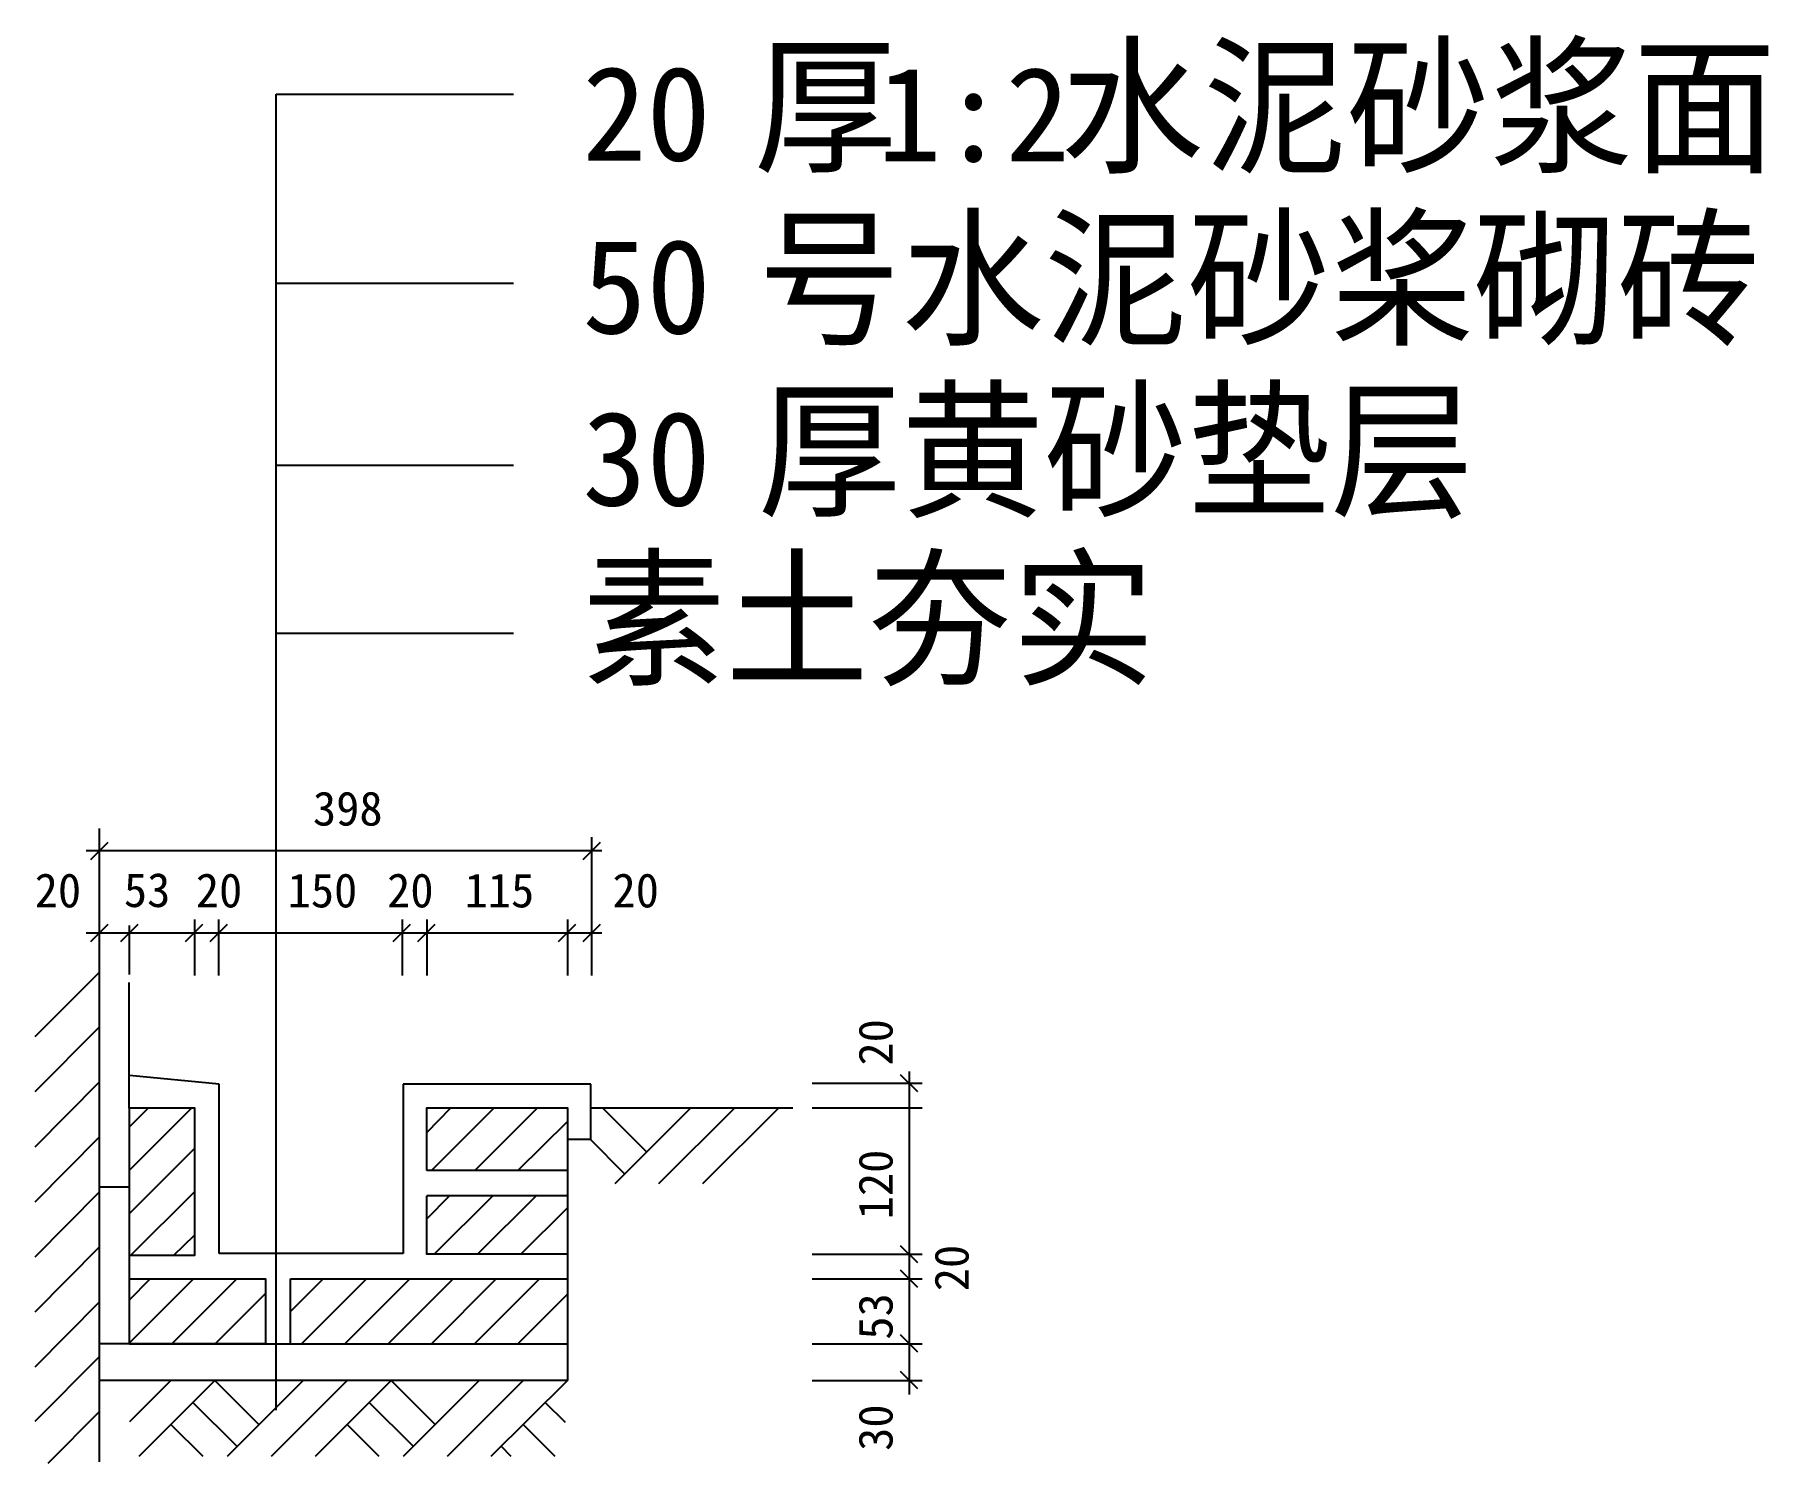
# Model space of a CAD drawing. Header units: metres. Extents: x 78.2 to 125.4, y 280.9 to 319.8.
import ezdxf

# ---------------------------------------------------------------- set-up
doc = ezdxf.new("R2010")
doc.units = ezdxf.units.M

msp = doc.modelspace()

# ---------------------------------------------------------------- linework, layer by layer
for p, q in [((84.73, 299.17), (84.73, 318.16)), ((84.73, 318.16), (91.19, 318.16)), ((84.73, 313.01), (91.19, 313.01)), ((84.73, 308.05), (91.19, 308.05)), ((84.73, 303.47), (91.19, 303.47)), ((84.73, 282.3), (84.73, 299.17)), ((79.55, 297.55), (93.6, 297.55)), ((93.32, 297.91), (93.32, 294.14)), ((82.5, 295.67), (82.5, 294.14)), ((83.16, 295.67), (83.16, 294.14)), ((88.16, 295.67), (88.16, 294.14)), ((88.83, 295.67), (88.83, 294.14)), ((92.66, 295.67), (92.66, 294.14)), ((79.55, 295.31), (93.6, 295.31)), ((80.73, 294.17), (80.73, 295.51)), ((79.91, 294.23), (78.15, 292.47)), ((79.91, 293.81), (79.91, 292.27)), ((80.72, 290.53), (80.72, 293.95)), ((79.91, 292.74), (78.15, 290.97)), ((83.18, 291.18), (80.73, 291.42)), ((101.97, 291.53), (101.97, 282.73)), ((79.91, 291.24), (78.15, 289.47)), ((83.18, 286.57), (83.18, 291.18)), ((88.19, 291.18), (88.19, 286.57)), ((93.3, 291.18), (88.19, 291.18)), ((93.3, 289.68), (93.3, 291.18)), ((99.33, 291.21), (102.33, 291.21)), ((80.73, 290.02), (81.25, 290.54)), ((80.73, 288.84), (82.43, 290.54)), ((88.83, 289.87), (89.49, 290.54)), ((88.96, 288.83), (90.67, 290.54)), ((90.14, 288.83), (91.85, 290.54)), ((93.3, 290.54), (98.8, 290.54)), ((94.82, 289.34), (93.62, 290.54)), ((96.02, 290.54), (93.95, 288.47)), ((97.22, 290.54), (95.14, 288.47)), ((98.42, 290.54), (96.34, 288.47)), ((99.33, 290.54), (102.33, 290.54)), ((91.31, 288.83), (92.66, 290.17)), ((79.91, 289.74), (78.15, 287.97)), ((92.66, 289.68), (93.3, 289.68)), ((94.22, 288.74), (93.28, 289.68)), ((80.73, 287.66), (82.5, 289.43)), ((92.66, 288.83), (92.66, 288.14)), ((79.91, 288.24), (78.15, 286.47)), ((80.73, 288.38), (79.91, 288.38)), ((80.76, 286.51), (82.5, 288.25)), ((88.83, 287.51), (89.45, 288.14)), ((89.03, 286.55), (90.63, 288.14)), ((90.21, 286.55), (91.81, 288.14)), ((91.39, 286.55), (92.66, 287.81)), ((79.91, 286.74), (78.15, 284.97)), ((81.93, 286.51), (82.5, 287.07)), ((80.73, 285.88), (80.73, 286.51)), ((88.19, 286.57), (83.18, 286.57)), ((92.66, 286.55), (92.66, 285.88)), ((99.33, 286.55), (102.33, 286.55)), ((80.73, 285.31), (81.3, 285.88)), ((80.73, 284.13), (82.48, 285.88)), ((81.89, 284.11), (83.66, 285.88)), ((85.12, 285.88), (92.66, 285.88)), ((85.12, 284.99), (86.01, 285.88)), ((85.12, 284.11), (85.12, 285.88)), ((85.42, 284.11), (87.19, 285.88)), ((86.6, 284.11), (88.37, 285.88)), ((87.78, 284.11), (89.55, 285.88)), ((88.96, 284.11), (90.72, 285.88)), ((90.13, 284.11), (91.9, 285.88)), ((92.66, 285.88), (92.66, 284.11)), ((99.33, 285.88), (102.33, 285.88)), ((83.07, 284.11), (84.44, 285.48)), ((91.31, 284.11), (92.66, 285.46)), ((79.91, 285.24), (78.15, 283.47)), ((99.33, 284.11), (102.33, 284.11)), ((79.91, 283.75), (78.15, 281.99)), ((81.86, 283.11), (80.73, 281.98)), ((83.06, 283.11), (80.99, 281.04)), ((84.26, 281.91), (83.06, 283.11)), ((85.46, 283.11), (83.39, 281.04)), ((86.66, 283.11), (84.59, 281.04)), ((87.86, 283.11), (85.79, 281.04)), ((89.06, 281.91), (87.86, 283.11)), ((90.26, 283.11), (88.19, 281.04)), ((91.46, 283.11), (89.39, 281.04)), ((92.66, 283.11), (90.58, 281.04)), ((99.33, 283.11), (102.33, 283.11)), ((83.66, 281.32), (82.46, 282.51)), ((88.46, 281.32), (87.26, 282.51)), ((92.61, 281.96), (92.06, 282.51)), ((79.91, 282.25), (78.51, 280.85)), ((82.74, 281.04), (81.86, 281.91)), ((87.53, 281.04), (86.66, 281.91)), ((92.33, 281.04), (91.46, 281.91)), ((91.13, 281.04), (90.86, 281.32))]:
    msp.add_line(p, q)
for points in [[(79.91, 298.15), (79.91, 280.89)], [(79.68, 297.31), (80.15, 297.78)], [(93.09, 297.31), (93.56, 297.78)], [(79.68, 295.07), (80.15, 295.54)], [(80.5, 295.07), (80.97, 295.54)], [(82.26, 295.07), (82.73, 295.54)], [(82.93, 295.07), (83.4, 295.54)], [(87.92, 295.07), (88.39, 295.54)], [(88.59, 295.07), (89.06, 295.54)], [(92.42, 295.07), (92.89, 295.54)], [(93.09, 295.07), (93.56, 295.54)], [(102.21, 290.97), (101.74, 291.44)], [(80.73, 286.51), (80.73, 290.54), (82.5, 290.54), (82.5, 286.51), (80.73, 286.51)], [(88.83, 288.83), (88.83, 290.54), (92.66, 290.54), (92.66, 288.83)], [(92.66, 288.83), (88.83, 288.83)], [(92.66, 286.55), (88.83, 286.55), (88.83, 288.14)], [(92.66, 288.14), (88.83, 288.14)], [(92.66, 288.14), (92.66, 286.55)], [(102.21, 286.31), (101.74, 286.78)], [(80.73, 284.11), (80.73, 285.88), (84.44, 285.88), (84.44, 284.11), (80.73, 284.11)], [(102.21, 285.64), (101.74, 286.11)], [(102.21, 283.88), (101.74, 284.35)], [(80.73, 284.11), (79.91, 284.11)], [(80.73, 284.11), (92.66, 284.11)], [(92.66, 284.11), (92.66, 283.11), (80.73, 283.11)], [(80.73, 283.11), (79.91, 283.11)], [(102.21, 282.88), (101.74, 283.35)]]:
    msp.add_lwpolyline(points)

# ---------------------------------------------------------------- texts
for s, height, p in [('水泥砂浆面', 3, (106.09, 316.33)), ('厚', 3, (97.74, 316.33)), ('20', 2.57, (93.07, 316.35)), ('1:2', 2.57, (101.1, 316.33)), ('号水泥砂桨砌砖', 3, (97.85, 311.64)), ('50', 2.57, (93.07, 311.64)), ('厚黄砂垫层', 3, (97.85, 306.95)), ('30', 2.57, (93.07, 306.95)), ('素土夯实', 3, (93.07, 302.36)), ('398', 0.93, (85.73, 298.23)), ('20 ', 0.93, (78.15, 296)), ('53', 0.93, (80.58, 296.01)), ('20 ', 0.93, (82.54, 296)), ('150 ', 0.93, (85.04, 296)), ('20 ', 0.93, (87.75, 296)), ('115 ', 0.93, (89.86, 296)), ('20 ', 0.93, (93.89, 296))]:
    msp.add_text(s, height=height).set_placement(p)
for s, p in [('20', (101.52, 291.69)), ('120', (101.52, 287.5)), ('20', (103.59, 285.54)), ('53 ', (101.52, 284.22)), ('30', (101.52, 281.19))]:
    msp.add_text(s, height=0.93, rotation=90).set_placement(p)

doc.saveas('drawing.dxf')
